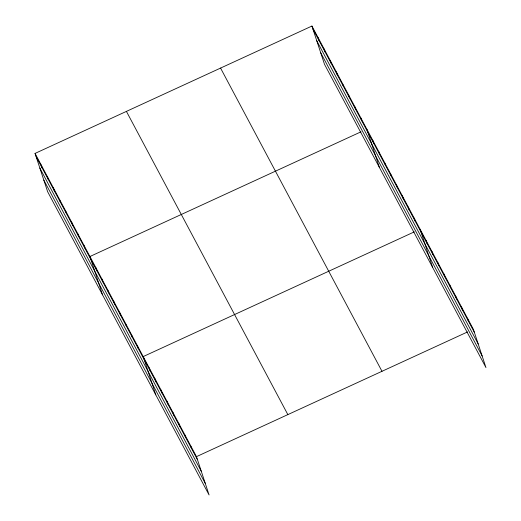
<?xml version="1.0" encoding="UTF-8"?>
<svg xmlns="http://www.w3.org/2000/svg" width="521" height="521" viewBox="0 0 521 521"><rect width="100%" height="100%" fill="white"/><g stroke="black" fill="none" stroke-linecap="round" stroke-linejoin="round"><path stroke-width="0.78" d="M35.044 153.421L196.476 456.643L209.071 494.95L47.639 191.728L35.044 153.421L311.929 26.05L473.361 329.272L485.956 367.579L324.524 64.357L311.929 26.05M361.014 131.813L89.931 256.514L102.526 294.827M414.286 231.878L143.203 356.579L155.799 394.885M196.476 456.643L467.558 331.936M312.952 29.163L474.384 332.385M316.768 40.781L478.206 343.997M320.708 52.745L482.14 355.967M220.559 68.082L381.991 371.304M126.414 111.39L287.846 414.605M36.066 156.534L197.498 459.756M39.883 168.146L201.321 471.368M43.823 180.116L205.254 483.338M467.441 318.155L468.464 321.268M461.521 307.032L462.544 310.145M455.601 295.915L456.63 299.028M449.682 284.798L450.711 287.911M443.768 273.681L444.791 276.794M437.848 262.564L438.871 265.677M431.929 251.441L432.951 254.554M426.009 240.324L427.031 243.437M420.089 229.207L432.684 267.514M414.169 218.091L415.191 221.204M408.249 206.974L409.272 210.087M402.329 195.85L403.352 198.963M396.409 184.734L397.438 187.847M390.49 173.617L391.518 176.73M384.576 162.5L385.599 165.613M378.656 151.383L379.679 154.496M372.736 140.26L373.759 143.379M366.817 129.143L379.412 167.456M360.714 117.687L361.743 120.8M354.619 106.232L355.641 109.351M348.523 94.783L349.545 97.896M342.421 83.327L343.443 86.44M336.325 71.872L337.348 74.985M330.223 60.416L331.245 63.529M324.127 48.961L325.15 52.074M318.025 37.505L319.054 40.618M190.556 445.52L191.578 448.633M184.636 434.403L185.658 437.516M178.716 423.286L179.738 426.399M172.796 412.17L173.825 415.283M166.883 401.053L167.905 404.166M160.963 389.929L161.985 393.042M155.043 378.813L156.066 381.926M149.123 367.696L150.146 370.809M137.284 345.462L138.306 348.575M131.364 334.339L132.386 337.458M125.444 323.222L126.466 326.335M119.524 312.105L120.553 315.218M113.604 300.988L114.633 304.101M107.691 289.871L108.713 292.984M101.771 278.755L102.793 281.868M95.851 267.631L96.873 270.744M83.829 245.059L84.858 248.172M77.733 233.603L78.756 236.716M71.638 222.148L72.66 225.261M65.535 210.692L66.558 213.805M59.44 199.243L60.462 202.356M53.337 187.788L54.36 190.901M47.242 176.332L48.264 179.445M41.139 164.877L42.168 167.99"/></g></svg>
